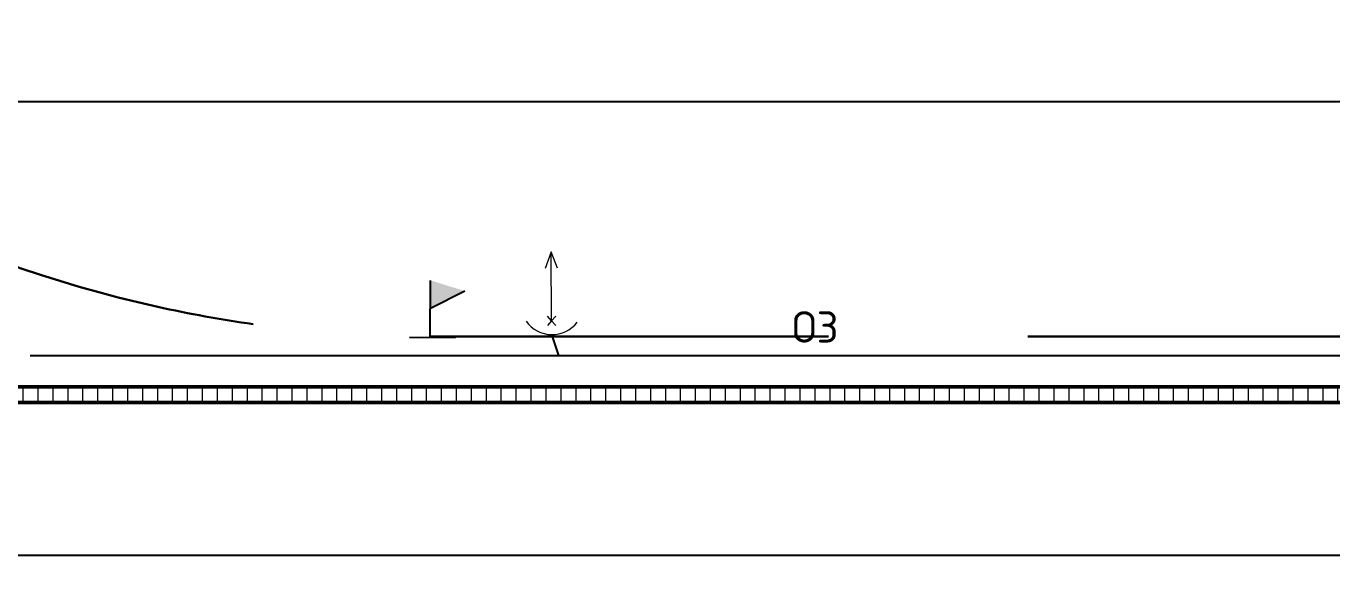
# Model space of a CAD drawing. Header units: millimetres. Extents: x -782 to 10910, y 3841 to 13237.
# Drawn here: x 5610.2 to 5693.4, y 8245 to 8280 of the extents above; entities that cross this region are included whole.
import ezdxf

# ---------------------------------------------------------------- set-up
doc = ezdxf.new("R2010")
doc.units = ezdxf.units.MM
doc.linetypes.add('штриховая2', pattern=[9.525, 6.35, -3.175])
doc.layers.add('1', color=7, linetype='Continuous')
doc.layers.add('красный', color=1, linetype='Continuous', lineweight=30)
doc.layers.add('Тонкая 0.3', color=140, linetype='Continuous', lineweight=25)
doc.styles.add('2.5', font='isocpeur.ttf', dxfattribs={"height": 2})
doc.styles.add('Isocpeur', font='isocpeur.ttf')
doc.dimstyles.new('М500 стройгенп', dxfattribs={"dimtxt": 2, "dimasz": 2, "dimexe": 1.25, "dimexo": 0.625, "dimtad": 1, "dimlfac": 500, "dimtxsty": '2.5', "dimblk": 'ARCHTICK', "dimcen": 2.5, "dimadec": 0, "dimazin": 0, "dimtfac": 1, "dimtmove": 0, "dimatfit": 3, "dimfxl": 1, "dimarcsym": 0})

# ---------------------------------------------------------------- blocks, each defined once
blk = doc.blocks.new('_ArchTick')
at = {"color": 0, "linetype": 'ByBlock', "const_width": 0.15}
blk.add_lwpolyline([(-0.5, -0.5), (0.5, 0.5)], dxfattribs=at)
blk = doc.blocks.new('*D473')
at = {"color": 0, "lineweight": -2, "transparency": 16777216}
for p, q in [((5579.886, 8255.38), (5579.886, 8245.019)), ((5911.478, 8255.38), (5911.478, 8245.019)), ((5579.886, 8246.269), (5911.478, 8246.269))]:
    blk.add_line(p, q, dxfattribs=at)
at = {"layer": 'Defpoints', "color": 0, "lineweight": 30, "transparency": 16777216}
for p in [(5579.886, 8256.005), (5911.478, 8256.005), (5911.478, 8246.269)]:
    blk.add_point(p, dxfattribs=at)
at = {"color": 0, "lineweight": -2, "transparency": 16777216, "xscale": 2, "yscale": 2, "zscale": 2, "rotation": 180}
blk.add_blockref('_ArchTick', (5579.886, 8246.269), dxfattribs=at)
at = {"color": 0, "lineweight": -2, "transparency": 16777216, "xscale": 2, "yscale": 2, "zscale": 2}
blk.add_blockref('_ArchTick', (5911.478, 8246.269), dxfattribs=at)
at = {"color": 0, "lineweight": 20, "transparency": 16777216, "insert": (5743.489, 8247.894), "char_height": 2, "attachment_point": 5, "style": '2.5'}
blk.add_mtext('165000', dxfattribs=at)

msp = doc.modelspace()

# ---------------------------------------------------------------- hatches: boundary and pattern name
at = {"lineweight": 20}
h = msp.add_hatch(dxfattribs=at)
h.set_pattern_fill('ANSI31', color=256, scale=0.3, angle=45)
h.set_pattern_definition([(90, (3400.1909, 5197.2084), (-0.9525, 2e-16), [])])
h.paths.add_polyline_path([(5911.478439, 8529.947465), (5910.478439, 8529.947465), (5579.885802, 8529.947465), (5580.885802, 8528.947465), (5910.478439, 8528.947465)])
h.paths.add_polyline_path([(5910.478439, 8257.004512), (5580.885802, 8257.004512), (5579.885802, 8256.004512), (5911.478439, 8256.004512)])
at = {"layer": 'Тонкая 0.3', "ltscale": 5}
msp.add_hatch(color=7, dxfattribs=at).paths.add_polyline_path([(5635.963652, 8263.800998), (5635.949924, 8262.00981), (5638.137074, 8263.123043)])

# ---------------------------------------------------------------- linework, layer by layer
at = {"color": 5, "lineweight": 25}
msp.add_line((5585.885802, 8275.218623), (5784.247546, 8275.218623), dxfattribs=at)
at = {"linetype": 'штриховая2', "lineweight": 30, "ltscale": 4}
msp.add_line((5635.936196, 8260.218623), (5835.885802, 8260.218623), dxfattribs=at)
at = {"color": 1, "lineweight": 25}
for p, q in [((5643.664965, 8260.339213), (5644.107907, 8259.004509)), ((5610.438857, 8259.004509), (5861.577583, 8259.004509))]:
    msp.add_line(p, q, dxfattribs=at)
at = {"color": 240, "lineweight": 20, "true_color": 0xed1f24}
msp.add_line((5610.438857, 8259.004509), (5642.898643, 8259.004509), dxfattribs=at)
at = {"lineweight": 50}
msp.add_line((5911.478439, 8256.004512), (5579.885802, 8256.004512), dxfattribs=at)
msp.add_lwpolyline([(5910.478439, 8280.218623), (5910.478439, 8257.004512), (5580.885802, 8257.004512), (5580.885802, 8528.947465), (5910.478439, 8528.947465), (5910.478439, 8504.218623)], dxfattribs=at)
at = {"linetype": 'штриховая2', "lineweight": 30, "ltscale": 4}
for start, end in [(242.70062453, 257.49441391), (257.49441393, 261.92489316)]:
    msp.add_arc((5635.885802, 8340.218623), 80, start, end, dxfattribs=at)
at = {"layer": 'красный', "color": 1, "lineweight": 20}
for p, q in [((5643.641625, 8265.626056), (5643.275701, 8264.567101)), ((5644.053039, 8264.573386), (5643.641625, 8265.626056)), ((5643.677282, 8261.216208), (5643.641625, 8265.626056)), ((5643.677282, 8261.216208), (5643.408892, 8261.510055)), ((5643.677282, 8261.216208), (5643.940885, 8261.514356)), ((5643.677282, 8261.216208), (5643.413679, 8260.918059)), ((5643.677282, 8261.216208), (5643.945671, 8260.922361))]:
    msp.add_line(p, q, dxfattribs=at)
msp.add_arc((5643.704858, 8262.357887), 2.019068, 215.27436237, 322.46138317, dxfattribs=at)
at = {"layer": 'Тонкая 0.3', "color": 7, "ltscale": 5}
for p, q in [((5635.936196, 8260.218623), (5635.963652, 8263.800998)), ((5638.137074, 8263.123043), (5635.949924, 8262.00981)), ((5634.618401, 8260.188521), (5637.553337, 8260.166027))]:
    msp.add_line(p, q, dxfattribs=at)

# ---------------------------------------------------------------- texts
at = {"layer": '1', "insert": (5659.004831, 8261.830173), "char_height": 2, "width": 335.51997649, "attachment_point": 1, "style": 'Isocpeur'}
msp.add_mtext('ОЗ', dxfattribs=at)

# ---------------------------------------------------------------- dimensions: what is measured, and where the dimension line sits
at = {"lineweight": 20}
dim = msp.add_linear_dim(base=(5911.478439, 8246.26865), p1=(5579.885802, 8256.004512), p2=(5911.478439, 8256.004512), text='165000', dimstyle='М500 стройгенп', dxfattribs=at)
dim.commit()
dim.dimension.update_dxf_attribs({"geometry": '*D473', "text_midpoint": (5743.489303, 8246.26865), "dimtype": 160})

doc.saveas('drawing.dxf')
